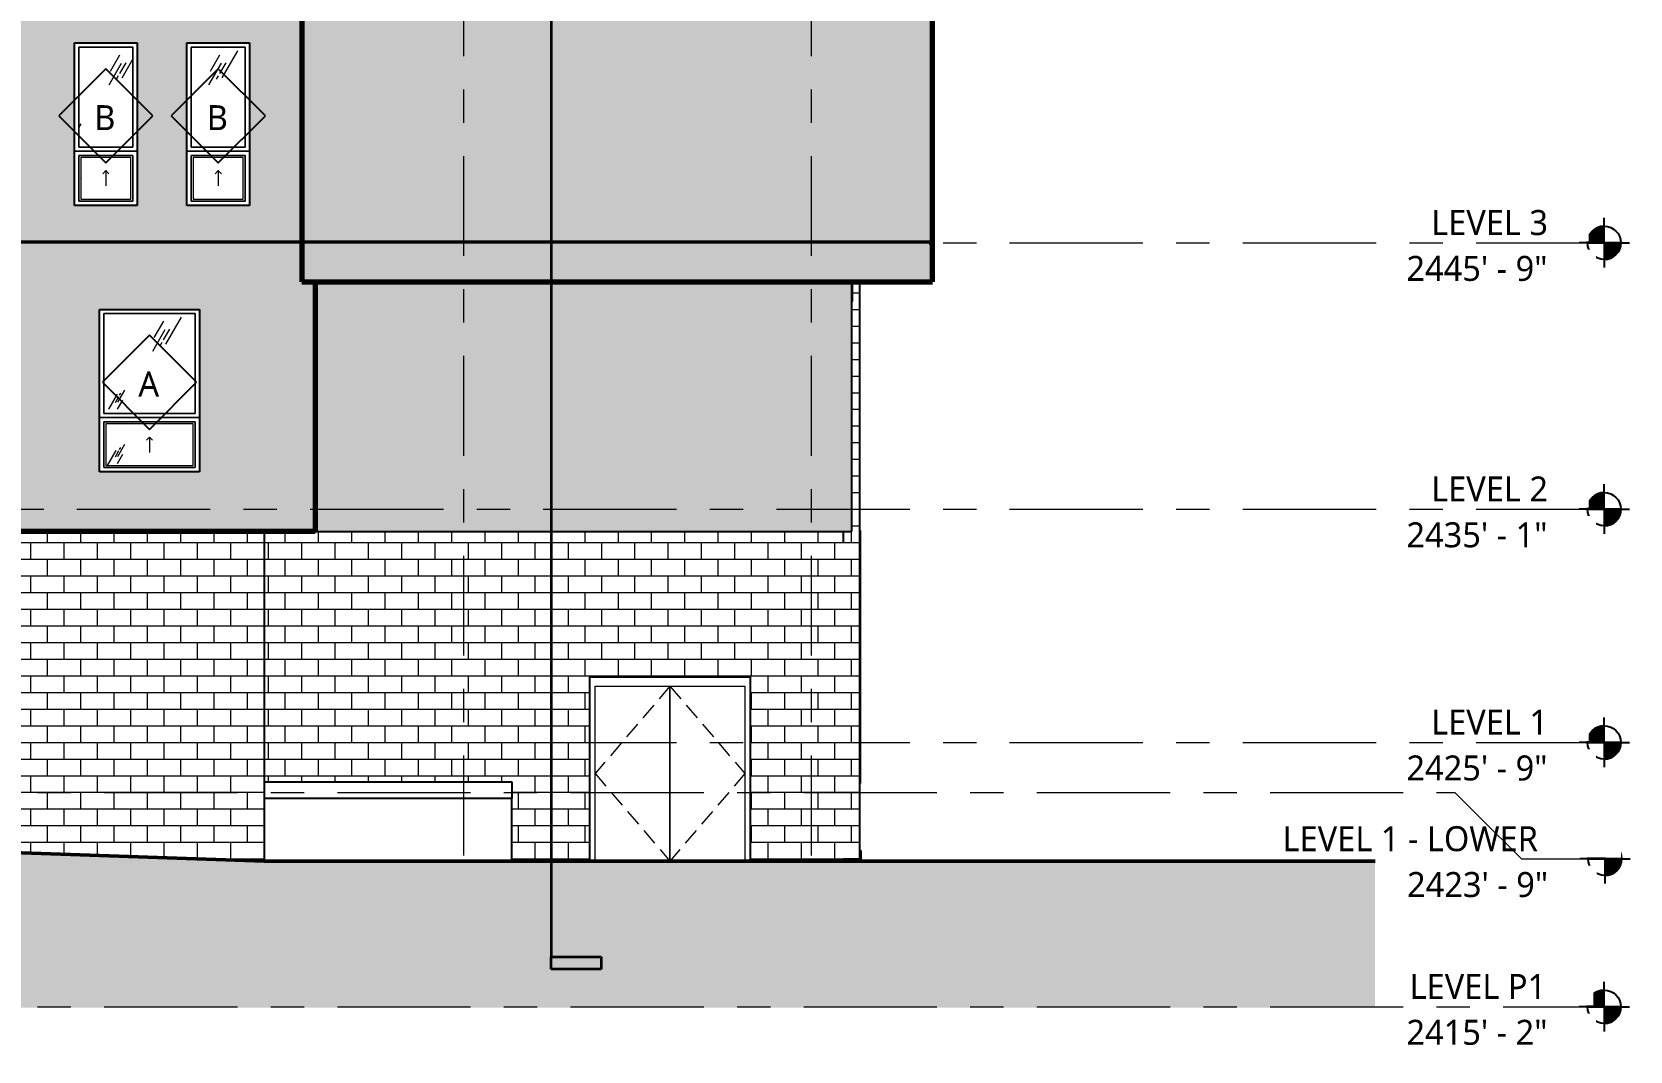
# Model space of a CAD drawing. Header units: inches. Extents: x 6 to 15224, y -733 to 6300.
# Drawn here: x 14457 to 15224, y 4961 to 5450 of the extents above; entities that cross this region are included whole.
import ezdxf

# ---------------------------------------------------------------- set-up
doc = ezdxf.new("R2010")
doc.units = ezdxf.units.IN
doc.header["$MEASUREMENT"] = 0
for name, pattern in [('Center 1_2_', [112, 64, -16, 16, -16]), ('Center 3_8_', [96, 48, -16, 16, -16]), ('Hidden 1_16_', [12, 8, -4]), ('Hidden 3_16_', [36, 24, -12])]:
    doc.linetypes.add(name, pattern=pattern)
for name, color, linetype, lineweight in [('A-DETL', 90, 'Continuous', 13), ('A-DETL-GENF', 92, 'Continuous', 13), ('A-DOOR', 31, 'Continuous', 18), ('A-DOOR-FRAM', 31, 'Continuous', 18), ('A-FLOR-LEVL', 51, 'Continuous', 13), ('A-GLAZ', 151, 'Continuous', 25), ('A-GLAZ-IDEN', 152, 'Continuous', 25), ('A-GLAZ-SILL', 1, 'Continuous', 18), ('A-WALL', 113, 'Continuous', 25), ('A-WALL-PATT', 111, 'Continuous', 25), ('G-ANNO-SYMB', 111, 'Continuous', 13), ('I-WALL', 2, 'Continuous', 25), ('M-EQPM', 50, 'Continuous', 18), ('S-GRID', 1, 'Continuous', 13)]:
    doc.layers.add(name, color=color, linetype=linetype, lineweight=lineweight)
doc.styles.add('Open Sans_5', font='OpenSans-Regular.ttf', dxfattribs={"height": 12})
pattern_1 = [(0, (14850.48, 5109), (0, 8), []), (90, (14850.48, 5109), (-8, 8), [8, -8])]
pattern_2 = [(0, (14560.292, 5109), (0, 8), []), (90, (14560.292, 5109), (-8, 8), [8, -8])]
pattern_3 = [(0, (16286.3259, 0), (5.12, 1.28), [0.16896, -3.671, 0.16896, -3.671, -20.48]), (0, (16286.3259, 0), (5.12, 1.28), [-7.68, 0.16896, -7.511, 0.16896, -3.671, -8.96]), (0, (16286.3259, 0), (5.12, 1.28), [-19.2, 0.16896, -2.391, 0.16896, -6.231]), (120, (16288.2459, 0.64), (-3.66851252, 3.79405007), [0.16896, -3.671, 0.16896, -3.671, -20.48]), (120, (16288.2459, 0.64), (-3.66851252, 3.79405007), [-7.68, 0.16896, -7.511, 0.16896, -3.671, -8.96]), (120, (16288.2459, 0.64), (-3.66851252, 3.79405007), [-19.2, 0.16896, -2.391, 0.16896, -6.231]), (240, (16288.8859, 3.2), (-1.45148748, -5.07405007), [0.16896, -3.671, 0.16896, -3.671, -20.48]), (240, (16288.8859, 3.2), (-1.45148748, -5.07405007), [-7.68, 0.16896, -7.511, 0.16896, -3.671, -8.96]), (240, (16288.8859, 3.2), (-1.45148748, -5.07405007), [-19.2, 0.16896, -2.391, 0.16896, -6.231])]

# ---------------------------------------------------------------- blocks, each defined once
blk = doc.blocks.new('1-2 WD Adaptive - 2_-6_x6_-6_-12420708-SOUTH ELEVATION')
at = {"layer": 'A-GLAZ', "lineweight": 13}
h = blk.add_hatch(dxfattribs=at)
h.set_pattern_fill('FP_412', color=256, style=0, pattern_type=2)
h.set_pattern_definition([(59.808, (-1010.064, 5432.806), (144.0017, 239.99866), [9, -754.581]), (59.808, (-1010.798, 5426.193), (144.0017, 239.99866), [12, -751.581]), (59.808, (-1005.613, 5431.623), (144.0017, 239.99866), [6, -757.581]), (59.808, (-1007.201, 5428.844), (144.0017, 239.99866), [2, -761.581]), (59.808, (-1004.507, 5429.598), (144.0017, 239.99866), [15, -748.581]), (59.808, (-979.089, 5399.404), (144.0017, 239.99866), [5.063, -758.519]), (59.808, (-979.53, 5401.668), (144.0017, 239.99866), [6.75, -756.831]), (59.808, (-980.739, 5401.525), (144.0017, 239.99866), [3.375, -760.206]), (59.808, (-978.708, 5405.029), (144.0017, 239.99866), [1.125, -762.456]), (59.808, (-983.922, 5398.297), (144.0017, 239.99866), [8.437, -755.144])])
h.paths.add_polyline_path([(-1030.56, 5395), (-1004.56, 5395), (-1004.56, 5443), (-1030.56, 5443), (-1030.56, 5417.45)])
at = {"layer": 'A-GLAZ-SILL', "lineweight": 13}
h = blk.add_hatch(dxfattribs=at)
h.set_pattern_fill('FP_411', color=256, style=0, pattern_type=2)
h.set_pattern_definition([(59.808, (-1010.064, 5406.806), (144.0017, 239.99866), [9, -754.581]), (59.808, (-1010.798, 5400.193), (144.0017, 239.99866), [12, -751.581]), (59.808, (-1005.613, 5405.623), (144.0017, 239.99866), [6, -757.581]), (59.808, (-1007.201, 5402.844), (144.0017, 239.99866), [2, -761.581]), (59.808, (-1004.507, 5403.598), (144.0017, 239.99866), [15, -748.581]), (59.808, (-979.089, 5373.404), (144.0017, 239.99866), [5.063, -758.519]), (59.808, (-979.53, 5375.668), (144.0017, 239.99866), [6.75, -756.831]), (59.808, (-980.739, 5375.525), (144.0017, 239.99866), [3.375, -760.206]), (59.808, (-978.708, 5379.029), (144.0017, 239.99866), [1.125, -762.456]), (59.808, (-983.922, 5372.297), (144.0017, 239.99866), [8.438, -755.144])])
h.paths.add_polyline_path([(-1009.56, 5370), (-1005.56, 5370), (-1005.56, 5390), (-1029.56, 5390), (-1029.56, 5370)])
at = {"layer": 'A-GLAZ', "lineweight": 13}
for p, q in [((-1032.56, 5445), (-1002.56, 5445)), ((-1032.56, 5367), (-1032.56, 5445)), ((-1004.56, 5443), (-1030.56, 5443)), ((-1030.56, 5443), (-1030.56, 5395)), ((-1004.56, 5395), (-1004.56, 5443)), ((-1002.56, 5445), (-1002.56, 5367)), ((-1032.56, 5393), (-1002.56, 5393)), ((-1002.56, 5393), (-1032.56, 5393)), ((-1030.56, 5395), (-1004.56, 5395)), ((-1004.56, 5391), (-1030.56, 5391)), ((-1030.56, 5391), (-1030.56, 5369)), ((-1004.56, 5369), (-1004.56, 5391)), ((-1002.56, 5367), (-1032.56, 5367)), ((-1030.56, 5369), (-1004.56, 5369))]:
    blk.add_line(p, q, dxfattribs=at)
at = {"layer": 'A-GLAZ', "linetype": 'Hidden 3_16_', "lineweight": 13}
for q in [(-1019.06, 5382.17), (-1016.06, 5382.17), (-1017.56, 5376.33)]:
    blk.add_line((-1017.56, 5383.67), q, dxfattribs=at)
at = {"layer": 'A-GLAZ-SILL'}
for p, q in [((-1030.56, 5443), (-1004.56, 5443)), ((-1030.56, 5395), (-1030.56, 5443)), ((-1004.56, 5443), (-1030.56, 5443)), ((-1030.56, 5443), (-1030.56, 5395)), ((-1004.56, 5443), (-1004.56, 5395)), ((-1004.56, 5395), (-1004.56, 5443)), ((-1004.56, 5395), (-1030.56, 5395)), ((-1030.56, 5395), (-1004.56, 5395)), ((-1030.56, 5391), (-1004.56, 5391)), ((-1030.56, 5369), (-1030.56, 5391)), ((-1004.56, 5391), (-1030.56, 5391)), ((-1030.56, 5391), (-1030.56, 5369)), ((-1005.56, 5390), (-1029.56, 5390)), ((-1029.56, 5390), (-1029.56, 5370)), ((-1005.56, 5370), (-1005.56, 5390)), ((-1004.56, 5391), (-1004.56, 5369)), ((-1004.56, 5369), (-1004.56, 5391)), ((-1004.56, 5369), (-1030.56, 5369)), ((-1030.56, 5369), (-1004.56, 5369)), ((-1029.56, 5370), (-1005.56, 5370))]:
    blk.add_line(p, q, dxfattribs=at)
blk = doc.blocks.new('Double-Flush-RO-ICC ADA-17-AM - 72_ x 84_-60-4_ Header-13899721-SOUTH ELEVATION')
at = {"layer": 'A-DOOR', "linetype": 'Hidden 1_16_', "lineweight": 13}
for p, q in [((-93.06, 5136), (-129.06, 5094)), ((-93.06, 5136), (-57.06, 5094)), ((-129.06, 5094), (-93.06, 5052)), ((-57.06, 5094), (-93.06, 5052))]:
    blk.add_line(p, q, dxfattribs=at)
at = {"layer": 'A-DOOR', "lineweight": 13}
for p, q in [((-93.06, 5136), (-93.06, 5052)), ((-93.06, 5052), (-93.06, 5136))]:
    blk.add_line(p, q, dxfattribs=at)
at = {"layer": 'A-DOOR-FRAM'}
for p, q in [((-129.06, 5052), (-129.06, 5136)), ((-129.06, 5136), (-57.06, 5136)), ((-57.06, 5136), (-57.06, 5052))]:
    blk.add_line(p, q, dxfattribs=at)
blk = doc.blocks.new('1-2 WD Adaptive - 4-0_x6_-6_-V183-SOUTH ELEVATION')
at = {"layer": 'A-GLAZ', "lineweight": 13}
h = blk.add_hatch(dxfattribs=at)
h.set_pattern_fill('FP_410', color=256, style=0, pattern_type=2)
h.set_pattern_definition([(59.808, (-989.064, 5304.806), (144.0017, 239.99866), [9, -754.581]), (59.808, (-989.798, 5298.193), (144.0017, 239.99866), [12, -751.581]), (59.808, (-984.613, 5303.623), (144.0017, 239.99866), [6, -757.581]), (59.808, (-986.201, 5300.844), (144.0017, 239.99866), [2, -761.581]), (59.808, (-983.507, 5301.598), (144.0017, 239.99866), [15, -748.581]), (59.808, (-958.089, 5271.404), (144.0017, 239.99866), [5.063, -758.519]), (59.808, (-958.53, 5273.668), (144.0017, 239.99866), [6.75, -756.831]), (59.808, (-959.739, 5273.525), (144.0017, 239.99866), [3.375, -760.206]), (59.808, (-957.708, 5277.029), (144.0017, 239.99866), [1.125, -762.456]), (59.808, (-962.922, 5270.297), (144.0017, 239.99866), [8.437, -755.144])])
h.paths.add_polyline_path([(-974.56, 5267), (-974.56, 5315), (-1018.56, 5315), (-1018.56, 5267)])
at = {"layer": 'A-GLAZ-SILL', "lineweight": 13}
h = blk.add_hatch(dxfattribs=at)
h.set_pattern_fill('FP_409', color=256, style=0, pattern_type=2)
h.set_pattern_definition([(59.808, (-989.064, 5278.806), (144.0017, 239.99866), [9, -754.581]), (59.808, (-989.798, 5272.193), (144.0017, 239.99866), [12, -751.581]), (59.808, (-984.613, 5277.623), (144.0017, 239.99866), [6, -757.581]), (59.808, (-986.201, 5274.844), (144.0017, 239.99866), [2, -761.581]), (59.808, (-983.507, 5275.598), (144.0017, 239.99866), [15, -748.581]), (59.808, (-958.089, 5245.404), (144.0017, 239.99866), [5.063, -758.519]), (59.808, (-958.53, 5247.668), (144.0017, 239.99866), [6.75, -756.831]), (59.808, (-959.739, 5247.525), (144.0017, 239.99866), [3.375, -760.206]), (59.808, (-957.708, 5251.029), (144.0017, 239.99866), [1.125, -762.456]), (59.808, (-962.922, 5244.297), (144.0017, 239.99866), [8.438, -755.144])])
h.paths.add_polyline_path([(-997.56, 5242), (-975.56, 5242), (-975.56, 5262), (-1017.56, 5262), (-1017.56, 5242)])
at = {"layer": 'A-GLAZ', "lineweight": 13}
for p, q in [((-1020.56, 5317), (-972.56, 5317)), ((-1020.56, 5239), (-1020.56, 5317)), ((-974.56, 5315), (-1018.56, 5315)), ((-1018.56, 5315), (-1018.56, 5267)), ((-974.56, 5267), (-974.56, 5315)), ((-972.56, 5317), (-972.56, 5239)), ((-1018.56, 5267), (-974.56, 5267)), ((-1020.56, 5265), (-972.56, 5265)), ((-972.56, 5265), (-1020.56, 5265)), ((-974.56, 5263), (-1018.56, 5263)), ((-1018.56, 5263), (-1018.56, 5241)), ((-974.56, 5241), (-974.56, 5263)), ((-972.56, 5239), (-1020.56, 5239)), ((-1018.56, 5241), (-974.56, 5241))]:
    blk.add_line(p, q, dxfattribs=at)
at = {"layer": 'A-GLAZ', "linetype": 'Hidden 3_16_', "lineweight": 13}
for q in [(-998.06, 5254.17), (-995.06, 5254.17), (-996.56, 5248.33)]:
    blk.add_line((-996.56, 5255.67), q, dxfattribs=at)
at = {"layer": 'A-GLAZ-SILL'}
for p, q in [((-1018.56, 5315), (-974.56, 5315)), ((-1018.56, 5267), (-1018.56, 5315)), ((-974.56, 5315), (-1018.56, 5315)), ((-1018.56, 5315), (-1018.56, 5267)), ((-974.56, 5315), (-974.56, 5267)), ((-974.56, 5267), (-974.56, 5315)), ((-974.56, 5267), (-1018.56, 5267)), ((-1018.56, 5267), (-974.56, 5267)), ((-1018.56, 5263), (-974.56, 5263)), ((-1018.56, 5241), (-1018.56, 5263)), ((-974.56, 5263), (-1018.56, 5263)), ((-1018.56, 5263), (-1018.56, 5241)), ((-975.56, 5262), (-1017.56, 5262)), ((-1017.56, 5262), (-1017.56, 5242)), ((-975.56, 5242), (-975.56, 5262)), ((-974.56, 5263), (-974.56, 5241)), ((-974.56, 5241), (-974.56, 5263)), ((-974.56, 5241), (-1018.56, 5241)), ((-1018.56, 5241), (-974.56, 5241)), ((-1017.56, 5242), (-975.56, 5242))]:
    blk.add_line(p, q, dxfattribs=at)
blk = doc.blocks.new('ME Louvers w Trim-AM - 48_ x 120_-17809835-SOUTH ELEVATION')
at = {"layer": 'M-EQPM'}
for p, q in [((-2.06, 5210.75), (-1.56, 5210.75)), ((-1.56, 5210.75), (-1.56, 5089.25)), ((-1.56, 5089.25), (-2.06, 5089.25))]:
    blk.add_line(p, q, dxfattribs=at)
blk = doc.blocks.new('ME Louvers w Trim-AM - 24_ x 8_-17810041-SOUTH ELEVATION')
at = {"layer": 'M-EQPM'}
for p in [(-5.37, 5330.25), (-5.87, 5320.75)]:
    blk.add_line(p, (-5.37, 5320.75), dxfattribs=at)
blk = doc.blocks.new('Level - AN Level Head-AM-798523-SOUTH ELEVATION')
at = {"layer": 'A-FLOR-LEVL'}
h = blk.add_hatch(color=256, dxfattribs=at)
edge = h.paths.add_edge_path()
edge.add_line((355.69, 5109), (347.69, 5109))
edge.add_arc((355.69, 5109), 8, 90, 180, ccw=False)
edge.add_line((355.69, 5117), (355.69, 5109))
h = blk.add_hatch(color=256, dxfattribs=at)
edge = h.paths.add_edge_path()
edge.add_arc((355.69, 5109), 8, 270, 360, ccw=False)
edge.add_line((355.69, 5101), (355.69, 5109))
edge.add_line((355.69, 5109), (363.69, 5109))
at = {"layer": 'A-FLOR-LEVL', "lineweight": 25}
for p, q in [((355.69, 5117.07), (355.69, 5121.02)), ((355.69, 5109), (355.69, 5117)), ((347.69, 5109), (343.69, 5109)), ((347.69, 5109), (355.69, 5109)), ((363.69, 5109), (355.69, 5109)), ((355.69, 5109), (355.69, 5101)), ((363.69, 5109), (367.78, 5109)), ((355.69, 5101), (355.69, 5097.17))]:
    blk.add_line(p, q, dxfattribs=at)
blk.add_circle((355.69, 5109), 8, dxfattribs=at)
for start, end in [(90, 180), (270, 360)]:
    blk.add_arc((355.69, 5109), 8, start, end, dxfattribs=at)
blk = doc.blocks.new('TAG Window-AM - Standard-51685-SOUTH ELEVATION')
at = {"layer": 'A-GLAZ-IDEN'}
for p, q in [((-1299.06, 5944.13), (-1321.69, 5921.5)), ((-1276.43, 5921.5), (-1299.06, 5944.13)), ((-1321.69, 5921.5), (-1299.06, 5898.87)), ((-1299.06, 5898.87), (-1276.43, 5921.5))]:
    blk.add_line(p, q, dxfattribs=at)
blk = doc.blocks.new('Section - Rec_Vertical_3_64_ x 3_16_-800511-SOUTH ELEVATION')
at = {"layer": 'G-ANNO-SYMB'}
blk.add_hatch(color=256, dxfattribs=at).paths.add_polyline_path([(-126.12, 5005.99), (-150.12, 5005.99), (-150.12, 4999.99), (-126.12, 4999.99)])
at = {"layer": 'G-ANNO-SYMB', "lineweight": 35}
for p, q in [((-150.12, 4999.99), (-150.12, 5005.99)), ((-150.12, 5005.99), (-126.12, 5005.99)), ((-126.12, 5005.99), (-126.12, 4999.99)), ((-126.12, 4999.99), (-150.12, 4999.99))]:
    blk.add_line(p, q, dxfattribs=at)

msp = doc.modelspace()

# ---------------------------------------------------------------- hatches: boundary and pattern name
at = {"layer": 'A-DETL-GENF'}
msp.add_hatch(color=29, dxfattribs=at).paths.add_polyline_path([(15056.81008358, 4981.48573334), (15102.01292671, 4981.48573334), (15102.01292671, 5052), (14568.29213786, 5052), (13585.29213785, 5085), (13388.47692671, 5085), (13388.47692671, 4981.48573334), (14887.82092671, 4981.48573334)])
at = {"layer": 'A-WALL-PATT', "lineweight": 13}
h = msp.add_hatch(dxfattribs=at)
h.set_pattern_fill('FP_388', color=256, style=0, pattern_type=2)
h.set_pattern_definition(pattern_3)
h.paths.add_polyline_path([(14057.29213785, 5349.75), (14586.47963785, 5349.75), (14586.47963785, 5475.875), (14057.29213785, 5475.875), (14057.29213785, 5352.05740001)])
h.paths.add_polyline_path([(14432.66292671, 5367), (14327.29213785, 5367), (14327.29213785, 5445), (14435.29213785, 5445), (14435.29213785, 5367)])
h.paths.add_polyline_path([(14201.76221315, 5367), (14201.29213785, 5367), (14201.29213785, 5445), (14279.29213785, 5445), (14279.29213785, 5367), (14245.24492671, 5367)])
h.paths.add_polyline_path([(14135.29213785, 5367), (14087.29213785, 5367), (14087.29213785, 5445), (14135.29213785, 5445), (14135.29213785, 5417.45240001)])
h.paths.add_polyline_path([(14561.29213785, 5367), (14531.29213785, 5367), (14531.29213785, 5445), (14561.29213785, 5445), (14561.29213785, 5373.85573334)])
h.paths.add_polyline_path([(14477.29213785, 5367), (14477.29213785, 5445), (14507.29213785, 5445), (14507.29213785, 5367), (14486.21092671, 5367)])
h.paths.add_polyline_path([(14314.54213785, 5458.25), (14314.54213785, 5467.75), (14340.04213785, 5467.75), (14340.04213785, 5458.25), (14315.934995, 5458.25)])
h.paths.add_polyline_path([(14184.04213785, 5458.25), (14158.54213785, 5458.25), (14158.54213785, 5467.75), (14184.04213785, 5467.75), (14184.04213785, 5458.41666667)])
h = msp.add_hatch(dxfattribs=at)
h.set_pattern_fill('FP_388', color=256, style=0, pattern_type=2)
h.set_pattern_definition(pattern_3)
h.paths.add_polyline_path([(14887.82092671, 5330.25), (14889.22963785, 5330.25906668), (14889.22963785, 5348), (14888.22963785, 5348), (14888.22963785, 5348.75), (14889.22963785, 5348.75), (14889.22963785, 5349), (14586.47963785, 5349), (14586.47963785, 5330.25), (14861.04692671, 5330.25)])
h.paths.add_polyline_path([(14673.62892671, 5349.75), (14889.22963785, 5349.75), (14889.22963785, 5475.875), (14586.47963785, 5475.875), (14586.47963785, 5349.75), (14620.08092671, 5349.75)])
h = msp.add_hatch(dxfattribs=at)
h.set_pattern_fill('FP_388', color=256, style=0, pattern_type=2)
h.set_pattern_definition(pattern_3)
h.paths.add_polyline_path([(14405.88892671, 5349), (14587.47963785, 5349), (14587.47963785, 5349.75), (14057.29213785, 5349.75), (14057.29213785, 5349), (14352.34092671, 5349)])
h = msp.add_hatch(dxfattribs=at)
h.set_pattern_fill('FP_388', color=256, style=0, pattern_type=2)
h.set_pattern_definition(pattern_3)
h.paths.add_polyline_path([(14057.29213785, 5210.25), (14592.91713785, 5210.25), (14592.91713785, 5330.25), (14586.47963785, 5330.25906668), (14586.47963785, 5349), (14057.29213785, 5349), (14057.29213785, 5243.06573334)])
h.paths.add_polyline_path([(14279.29213785, 5239), (14201.29213785, 5239), (14201.29213785, 5317), (14279.29213785, 5317), (14279.29213785, 5243.06573334)])
h.paths.add_polyline_path([(14135.29213785, 5239), (14087.29213785, 5239), (14087.29213785, 5317), (14135.29213785, 5317), (14135.29213785, 5243.06573334)])
h.paths.add_polyline_path([(14352.34092671, 5239), (14327.29213785, 5239), (14327.29213785, 5317), (14435.29213785, 5317), (14435.29213785, 5239), (14405.88892671, 5239)])
h.paths.add_polyline_path([(14537.29213785, 5239), (14489.29213785, 5239), (14489.29213785, 5317), (14537.29213785, 5317), (14537.29213785, 5243.06573334)])
h.paths.add_polyline_path([(14311.54213785, 5323.25), (14311.54213785, 5332.75), (14337.04213785, 5332.75), (14337.04213785, 5323.25), (14313.04213785, 5323.25)])
h.paths.add_polyline_path([(14188.04213785, 5323.25), (14162.54213785, 5323.25), (14162.54213785, 5332.75), (14188.04213785, 5332.75), (14188.04213785, 5323.625)])
h = msp.add_hatch(dxfattribs=at)
h.set_pattern_fill('FP_388', color=256, style=0, pattern_type=2)
h.set_pattern_definition(pattern_3)
h.paths.add_polyline_path([(14780.72492671, 5349), (14889.22963785, 5349), (14889.22963785, 5349.75), (14587.47963785, 5349.75), (14587.47963785, 5349), (14673.62892671, 5349)])
at = {"layer": 'A-WALL-PATT'}
for points in [[(14603.35463785, 5210.25), (14603.35463785, 5330.25), (14592.91713785, 5330.25), (14592.91713785, 5210.25)], [(14794.11192671, 5210.25), (14840.04213786, 5210.25), (14840.04213786, 5330.25), (14603.35463785, 5330.25), (14603.35463785, 5210.25), (14780.72492671, 5210.25)], [(14850.47963786, 5210.25), (14850.47963786, 5330.25), (14840.04213786, 5330.25), (14840.04213786, 5210.25), (14847.65992671, 5210.25)]]:
    msp.add_hatch(color=256, dxfattribs=at).paths.add_polyline_path(points)
at = {"layer": 'A-WALL-PATT', "lineweight": 13}
h = msp.add_hatch(dxfattribs=at)
h.set_pattern_fill('FP_387', color=256, style=0, pattern_type=2)
h.set_pattern_definition([(0, (14850.48, 5221), (0, 8), []), (90, (14850.48, 5221), (-8, 8), [8, -8])])
h.paths.add_polyline_path([(14847.29213786, 5205), (14854.29213786, 5205), (14854.29213786, 5330.25), (14850.97963786, 5330.25), (14850.97963786, 5320.75), (14850.47963786, 5320.75), (14850.47963786, 5210.25), (14846.66713786, 5210.25), (14846.66713786, 5205)])
h = msp.add_hatch(dxfattribs=at)
h.set_pattern_fill('FP_386', color=256, style=0, pattern_type=2)
h.set_pattern_definition(pattern_2)
h.paths.add_polyline_path([(14560.66713785, 5052.2559766), (14560.66713785, 5210.25), (14057.29213785, 5210.25), (14057.29213785, 5221), (14056.29213785, 5221), (14056.29213785, 5210.25), (13936.29213785, 5210.25), (13936.29213785, 5221), (13935.29213785, 5221), (13935.29213785, 5210.25), (13585.29213785, 5210.25), (13585.29213785, 5103), (14053.66713785, 5103), (14053.66713785, 5101), (14058.66713785, 5101), (14058.66713785, 5069.10846897), (14556.66993049, 5052.39016566)])
h.paths.add_polyline_path([(13886.79213785, 5127), (13832.79213785, 5127), (13832.79213785, 5205), (13886.79213785, 5205), (13886.79213785, 5155.87240001)])
h = msp.add_hatch(dxfattribs=at)
h.set_pattern_fill('FP_386', color=256, style=0, pattern_type=2)
h.set_pattern_definition(pattern_2)
h.paths.add_polyline_path([(14568.29213785, 5052), (14568.29213785, 5210.25), (14560.66713785, 5210.25), (14560.66713785, 5052.2559766), (14566.53292671, 5052.05905795)])
h = msp.add_hatch(dxfattribs=at)
h.set_pattern_fill('FP_385', color=256, style=0, pattern_type=2)
h.set_pattern_definition(pattern_1)
h.paths.add_polyline_path([(14846.66713786, 5052), (14846.66713786, 5210.25), (14568.29213785, 5210.25), (14568.29213785, 5090), (14687.29213785, 5090), (14687.29213785, 5052), (14724.79213785, 5052), (14724.79213785, 5140.5), (14801.79213785, 5140.5), (14801.79213785, 5052)])
h = msp.add_hatch(dxfattribs=at)
h.set_pattern_fill('FP_385', color=256, style=0, pattern_type=2)
h.set_pattern_definition(pattern_1)
h.paths.add_polyline_path([(14846.66713786, 5053), (14854.29213786, 5053), (14854.29213786, 5205), (14846.66713786, 5205), (14846.66713786, 5068.67906668)])

# ---------------------------------------------------------------- linework, layer by layer
at = {"layer": 'A-DETL', "lineweight": 70}
for p, q in [((14586.47963785, 6025), (14586.47963785, 5330.25)), ((14889.32338785, 5330.25), (14889.32338785, 6025)), ((14586.47963785, 5330.25), (14889.32338785, 5330.25)), ((14592.91713785, 5330.25), (14592.91713785, 5210.25)), ((14592.91713785, 5210.25), (13516.35463785, 5210.25))]:
    msp.add_line(p, q, dxfattribs=at)
at = {"layer": 'A-DETL', "lineweight": 50}
for p, q in [((14568.29213786, 5052), (13585.29213785, 5085)), ((15102.01292671, 5052), (14568.29213785, 5052))]:
    msp.add_line(p, q, dxfattribs=at)
at = {"layer": 'A-WALL'}
for p, q in [((14586.47963785, 5731.625), (14586.47963785, 5349.75)), ((14889.22963785, 5348.75), (14889.22963785, 5475.875)), ((14477.29213785, 5367), (14477.29213785, 5445)), ((14477.29213785, 5445), (14507.29213785, 5445)), ((14507.29213785, 5445), (14507.29213785, 5367)), ((14531.29213785, 5367), (14531.29213785, 5445)), ((14531.29213785, 5445), (14561.29213785, 5445)), ((14561.29213785, 5445), (14561.29213785, 5367)), ((14507.29213785, 5367), (14477.29213785, 5367)), ((14561.29213785, 5367), (14531.29213785, 5367)), ((14057.29213785, 5349.75), (14889.22963785, 5349.75)), ((14889.22963785, 5349), (14057.29213785, 5349)), ((14586.47963785, 5349), (14586.47963785, 5330.25)), ((14587.47963785, 5349.75), (14587.47963785, 5349)), ((14888.22963785, 5348), (14888.22963785, 5348.75)), ((14888.22963785, 5348.75), (14889.22963785, 5348.75)), ((14889.22963785, 5348), (14888.22963785, 5348)), ((14889.22963785, 5330.25), (14889.22963785, 5348)), ((14586.47963785, 5330.25), (14889.22963785, 5330.25)), ((14592.91713785, 5210.25), (14592.91713785, 5330.25)), ((14850.47963786, 5330.25), (14850.47963786, 5210.25)), ((14854.29213786, 5330.25), (14854.29213786, 5053)), ((14489.29213785, 5239), (14489.29213785, 5317)), ((14489.29213785, 5317), (14537.29213785, 5317)), ((14537.29213785, 5317), (14537.29213785, 5239)), ((14537.29213785, 5239), (14489.29213785, 5239)), ((14057.29213785, 5210.25), (14850.47963786, 5210.25)), ((14568.29213785, 5210.25), (14568.29213785, 5052)), ((14846.66713786, 5205), (14846.66713786, 5210.25)), ((14724.79213785, 5052), (14724.79213785, 5140.5)), ((14724.79213785, 5140.5), (14801.79213785, 5140.5)), ((14801.79213785, 5140.5), (14801.79213785, 5052)), ((14568.29213785, 5090), (14687.29213785, 5090)), ((14687.29213785, 5090), (14687.29213785, 5082)), ((14846.66713786, 5053), (14854.29213786, 5053)), ((14846.66713786, 5052), (14846.66713786, 5053)), ((14854.29213785, 5057), (14855.04213785, 5057)), ((14854.29213785, 5052), (14854.29213785, 5053)), ((14855.04213785, 5057), (14855.04213785, 5052))]:
    msp.add_line(p, q, dxfattribs=at)
at = {"layer": 'G-ANNO-SYMB', "lineweight": 35}
msp.add_line((14706.23090612, 6073), (14706.23090612, 5005.98840495), dxfattribs=at)
at = {"layer": 'I-WALL'}
for p, q in [((14687.29213785, 5082), (14568.29213785, 5082)), ((14687.29213785, 5052), (14687.29213785, 5082))]:
    msp.add_line(p, q, dxfattribs=at)
at = {"layer": 'S-GRID', "linetype": 'Center 3_8_'}
for p, q in [((14664.29213785, 5054.68743403), (14664.29213785, 6219.06052942)), ((14831.29213785, 5054.68743403), (14831.29213785, 6219.06052942))]:
    msp.add_line(p, q, dxfattribs=at)

# ---------------------------------------------------------------- block references
at = {"layer": 'A-DOOR'}
msp.add_blockref('Double-Flush-RO-ICC ADA-17-AM - 72_ x 84_-60-4_ Header-13899721-SOUTH ELEVATION', (14856.35291464, 0), dxfattribs=at)
at = {"layer": 'A-FLOR-LEVL', "lineweight": 25}
for p in [(14856.35291464, 240), (14856.35291464, 112), (14856.35291464, 0), (14856.66612169, -56), (14856.35291464, -127)]:
    msp.add_blockref('Level - AN Level Head-AM-798523-SOUTH ELEVATION', p, dxfattribs=at)
at = {"layer": 'A-GLAZ'}
for name, p in [('1-2 WD Adaptive - 2_-6_x6_-6_-12420708-SOUTH ELEVATION', (15509.85291464, 0)), ('1-2 WD Adaptive - 2_-6_x6_-6_-12420708-SOUTH ELEVATION', (15563.85291464, 0)), ('1-2 WD Adaptive - 4-0_x6_-6_-V183-SOUTH ELEVATION', (15509.85291464, 0))]:
    msp.add_blockref(name, p, dxfattribs=at)
at = {"layer": 'A-GLAZ-IDEN'}
for p in [(15791.35291464, -511.5), (15845.35291464, -511.5), (15812.35291464, -639.5)]:
    msp.add_blockref('TAG Window-AM - Standard-51685-SOUTH ELEVATION', p, dxfattribs=at)
at = {"layer": 'G-ANNO-SYMB', "lineweight": 35}
msp.add_blockref('Section - Rec_Vertical_3_64_ x 3_16_-800511-SOUTH ELEVATION', (14856.35291464, 0), dxfattribs=at)
at = {"layer": 'M-EQPM'}
for name in ['ME Louvers w Trim-AM - 24_ x 8_-17810041-SOUTH ELEVATION', 'ME Louvers w Trim-AM - 48_ x 120_-17809835-SOUTH ELEVATION']:
    msp.add_blockref(name, (14856.35291464, 0), dxfattribs=at)

# ---------------------------------------------------------------- texts
at = {"layer": 'A-GLAZ-IDEN', "lineweight": 13, "char_height": 12, "attachment_point": 1, "style": 'Open Sans_5'}
for s, insert, width in [('B', (14486.74990119, 5415.13131631), 13.332), ('B', (14540.74990119, 5415.13131631), 13.332), ('A', (14507.92627914, 5287.13131631), 12.928)]:
    msp.add_mtext(s, dxfattribs=dict(at, insert=insert, width=width))

# ---------------------------------------------------------------- next in the draw order: texts
at = {"layer": 'A-FLOR-LEVL', "char_height": 12, "attachment_point": 1, "style": 'Open Sans_5', "bg_fill": 3, "box_fill_scale": 1.25, "bg_fill_color": 256, "bg_fill_true_color": 13158600, "bg_fill_transparency": 0}
for s, insert, width in [('LEVEL 3', (15128.89501691, 5364.7385775), 72.72), ('2445\' - 9"', (15117.030157, 5342.71843075), 88.072), ('LEVEL 2', (15128.89501691, 5236.7385775), 72.72), ('2435\' - 1"', (15117.030157, 5214.71843075), 88.072), ('LEVEL 1', (15128.89501691, 5124.7385775), 72.72), ('2425\' - 9"', (15117.030157, 5102.71843075), 88.072), ('LEVEL 1 - LOWER', (15057.54838143, 5068.7385775), 159.58), ('2423\' - 9"', (15117.34336405, 5046.71843075), 88.072), ('LEVEL P1', (15118.56430824, 4997.7385775), 85.244), ('2415\' - 2"', (15117.030157, 4975.71843075), 88.072)]:
    msp.add_mtext(s, dxfattribs=dict(at, insert=insert, width=width))

# ---------------------------------------------------------------- next in the draw order: linework, layer by layer
at = {"layer": 'A-FLOR-LEVL', "linetype": 'Center 1_2_'}
for p, q in [((13358.45406039, 5349), (15204.04750887, 5349)), ((13358.45406039, 5221), (15204.04750887, 5221)), ((13358.45406039, 5109), (15204.04750887, 5109)), ((13259.51248277, 5085), (15140.36071592, 5085)), ((13259.51248277, 4982), (15204.04750887, 4982))]:
    msp.add_line(p, q, dxfattribs=at)
at = {"layer": 'A-FLOR-LEVL'}
for p, q in [((15140.36071592, 5085), (15172.36071592, 5053)), ((15172.36071592, 5053), (15204.36071592, 5053))]:
    msp.add_line(p, q, dxfattribs=at)

doc.saveas('drawing.dxf')
